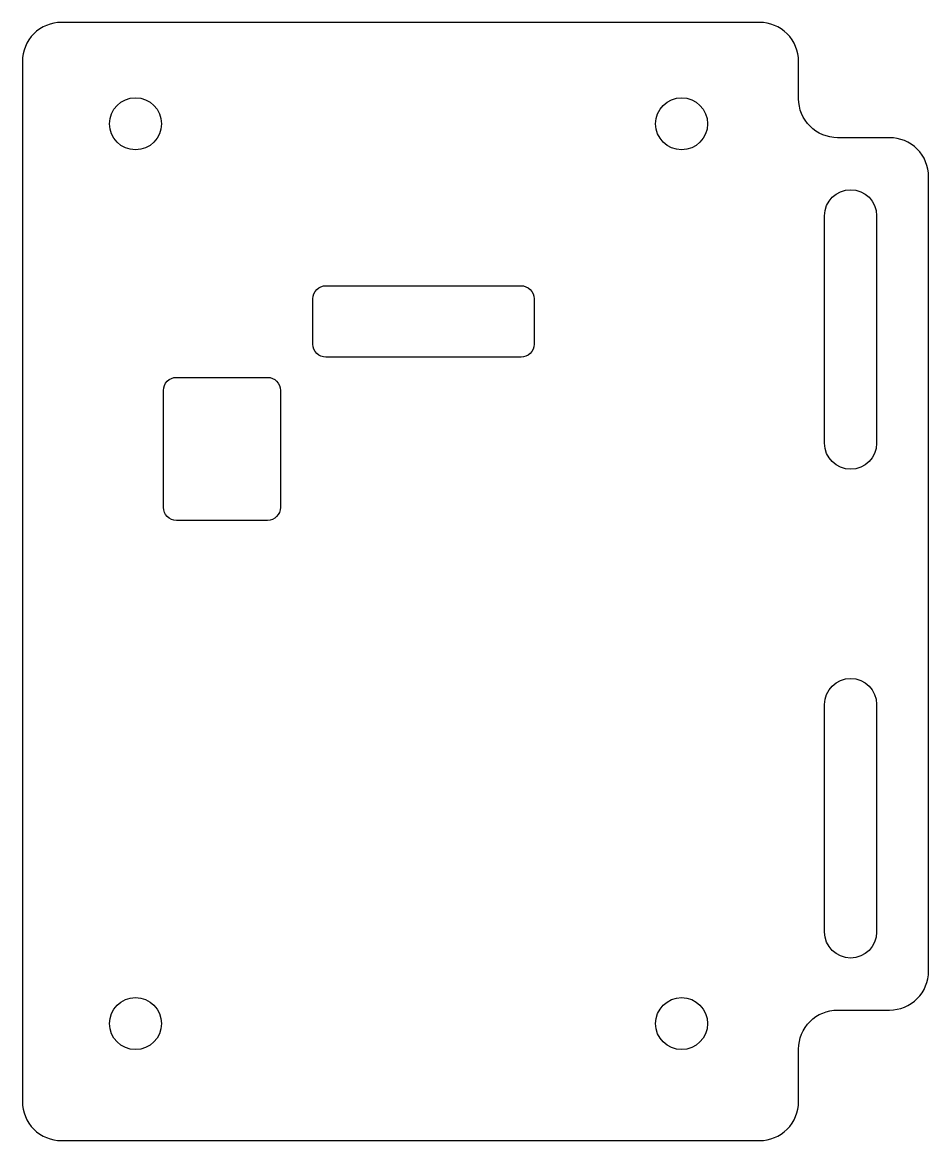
# Model space of a CAD drawing. Header units: millimetres. Extents: x 1.8 to 71.5, y -86.2 to -0.2.
import ezdxf

# ---------------------------------------------------------------- set-up
doc = ezdxf.new("R2010")
doc.units = ezdxf.units.MM
doc.header["$MEASUREMENT"] = 0
doc.layers.get('0').update_dxf_attribs({"true_color": 0xffffff})

msp = doc.modelspace()

# ---------------------------------------------------------------- linework, layer by layer
for points in [[(58.5, -0.2), (4.8, -0.2, 0.414214), (1.8, -3.2), (1.8, -83.2, 0.414214), (4.8, -86.2), (58.5, -86.2, 0.414214), (61.5, -83.2), (61.5, -79.157, -0.414214), (64.5, -76.157), (68.5, -76.157, 0.414214), (71.5, -73.157), (71.5, -12.068, 0.414214), (68.5, -9.068), (64.5, -9.068, -0.414214), (61.5, -6.068), (61.5, -3.2, 0.414214)], [(67.5, -15.068), (67.5, -32.568, -1), (63.5, -32.568), (63.5, -15.068, -1)], [(40.15, -25.95), (25.15, -25.95, -0.414214), (24.15, -24.95), (24.15, -21.45, -0.414214), (25.15, -20.45), (40.15, -20.45, -0.414214), (41.15, -21.45), (41.15, -24.95, -0.414214)], [(20.65, -38.5), (13.65, -38.5, -0.414214), (12.65, -37.5), (12.65, -28.5, -0.414214), (13.65, -27.5), (20.65, -27.5, -0.414214), (21.65, -28.5), (21.65, -37.5, -0.414214)], [(67.5, -52.657), (67.5, -70.157, -1), (63.5, -70.157), (63.5, -52.657, -1)]]:
    msp.add_lwpolyline(points, format="xyb", close=True)
for centre in [(10.5, -8), (10.5, -8), (52.5, -8), (52.5, -8), (10.5, -77.2), (10.5, -77.2), (52.5, -77.2), (52.5, -77.2)]:
    msp.add_circle(centre, 2)

doc.saveas('drawing.dxf')
